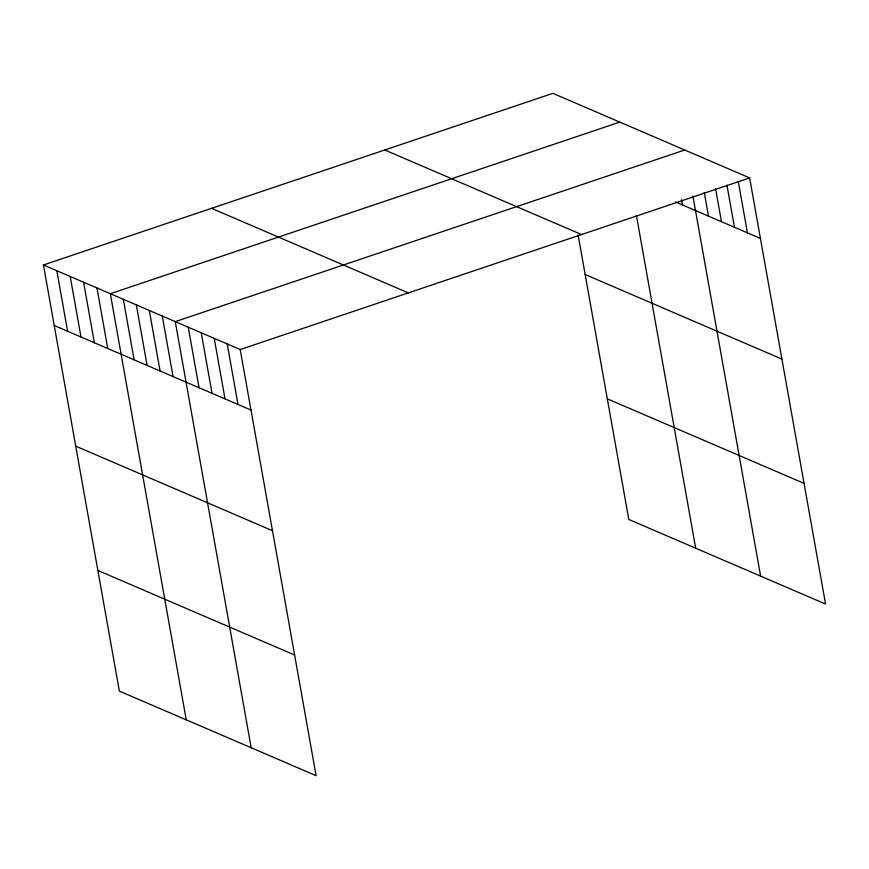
<?xml version="1.0" encoding="UTF-8"?>
<svg xmlns="http://www.w3.org/2000/svg" width="869" height="869" viewBox="0 0 869 869"><rect width="100%" height="100%" fill="white"/><g stroke="black" fill="none" stroke-linecap="round" stroke-linejoin="round"><path stroke-width="1.3" d="M43.45 264.969L240.202 349.534L316.11 775.659L119.357 691.094L43.45 264.969L552.89 93.341L749.643 177.906L825.55 604.031L628.798 519.466L578.157 235.184M619.793 122.094L110.341 293.722L186.248 719.847M684.718 150L175.277 321.628L251.184 747.753M240.202 349.534L749.643 177.906M675.43 201.912L760.429 238.443M384.771 149.979L581.535 234.543M585.163 274.528L781.915 359.082M211.569 208.332L408.321 292.896M607.312 398.828L804.064 483.381M54.236 325.506L250.989 410.059M75.722 446.145L272.475 530.709M97.86 570.444L294.613 655.009M738.302 181.534L747.438 232.859M726.951 185.173L734.457 227.276M715.611 188.801L721.466 221.693M704.27 192.429L708.485 216.12M692.919 196.057L760.625 576.125M681.578 199.685L682.513 204.954M636.412 215.414L695.689 548.22M227.222 343.95L237.997 404.476M214.23 338.367L225.017 398.904M201.25 332.784L212.025 393.32M188.258 327.2L199.044 387.737M162.286 316.044L173.072 376.57M149.305 310.461L160.081 370.998M136.314 304.878L147.1 365.414M123.333 299.294L134.119 359.831M96.97 287.965L107.745 348.502M83.587 282.219L94.373 342.755M70.204 276.472L80.991 336.998M56.833 270.715L67.608 331.252"/></g></svg>
